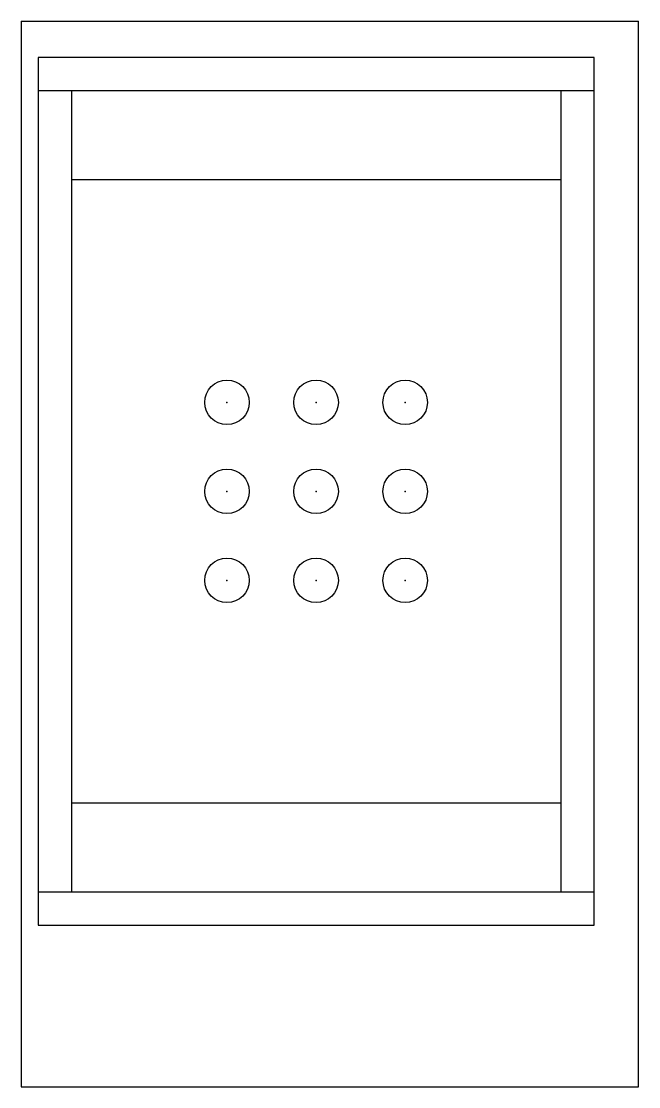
# Model space of a CAD drawing. Header units: inches. Extents: x 0 to 13.9, y 0 to 23.9.
import ezdxf

# ---------------------------------------------------------------- set-up
doc = ezdxf.new("R2010")
doc.units = ezdxf.units.IN
doc.header["$MEASUREMENT"] = 0
doc.layers.add('CAD', color=7, linetype='Continuous')

msp = doc.modelspace()

# ---------------------------------------------------------------- linework, layer by layer
at = {"layer": 'CAD', "linetype": 'Continuous'}
for p, q in [((0, 23.938), (0, 0)), ((0, 23.938), (13.859, 23.938)), ((13.859, 0), (13.859, 23.938)), ((12.859, 23.122), (0.375, 23.122)), ((0.375, 23.122), (0.375, 3.63)), ((12.859, 3.63), (12.859, 23.122)), ((12.859, 22.372), (0.375, 22.372)), ((1.125, 22.372), (1.125, 4.38)), ((12.109, 22.372), (12.109, 4.38)), ((12.109, 20.372), (1.125, 20.372)), ((1.125, 6.38), (12.109, 6.38)), ((0.375, 4.38), (12.859, 4.38)), ((0.375, 3.63), (12.859, 3.63)), ((0, 0), (13.859, 0))]:
    msp.add_line(p, q, dxfattribs=at)
for centre in [(4.617, 15.376), (6.617, 15.376), (8.617, 15.376), (4.617, 13.376), (6.617, 13.376), (8.617, 13.376), (4.617, 11.376), (6.617, 11.376), (8.617, 11.376)]:
    msp.add_circle(centre, 0.5, dxfattribs=at)
at = {"layer": 'CAD'}
for p in [(4.617, 15.376), (6.617, 15.376), (8.617, 15.376), (4.617, 13.376), (6.617, 13.376), (8.617, 13.376), (4.617, 11.376), (6.617, 11.376), (8.617, 11.376)]:
    msp.add_point(p, dxfattribs=at)

doc.saveas('drawing.dxf')
